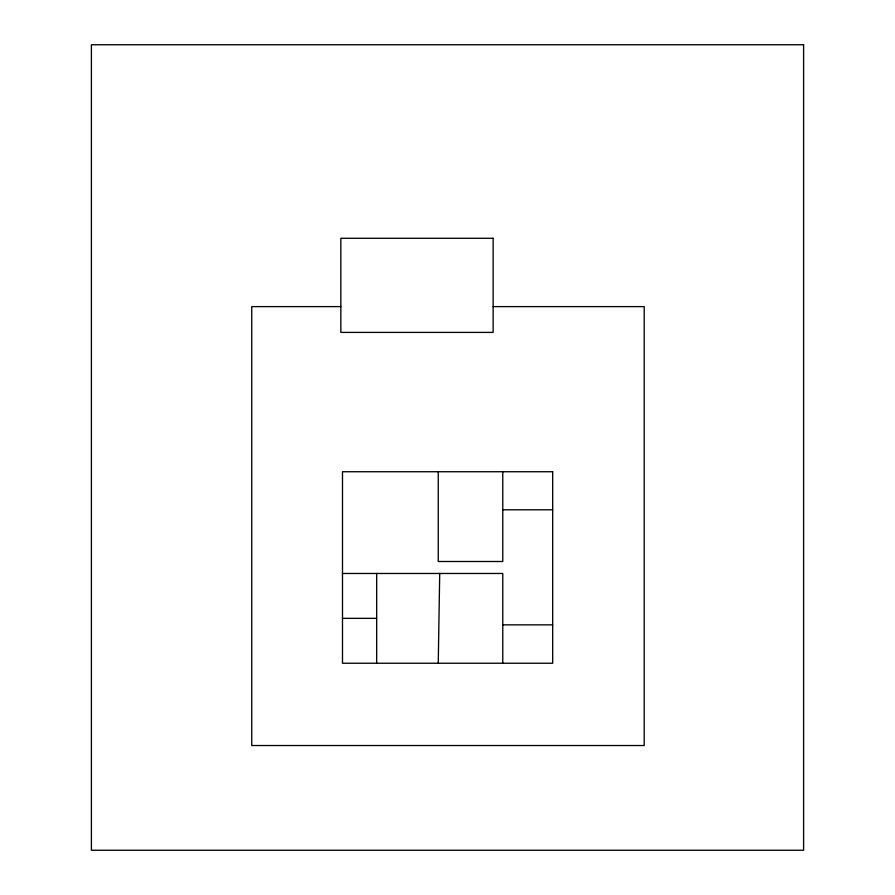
<?xml version="1.0" encoding="UTF-8"?>
<svg xmlns="http://www.w3.org/2000/svg" width="895" height="895" viewBox="0 0 895 895"><rect width="100%" height="100%" fill="white"/><g stroke="black" fill="none" stroke-linecap="round" stroke-linejoin="round"><path stroke-width="1.34" d="M438.248 663.24L439.714 573.471M340.85 306.616L251.741 306.616L251.741 745.524L644.21 745.524L644.21 306.616L493.134 306.616M502.766 509.803L552.685 509.803M342.494 573.471L502.766 573.471L502.766 663.24M342.494 618.356L376.661 618.356M502.766 624.855L552.685 624.855M502.766 471.732L502.766 561.501L438.248 561.501L438.248 471.732M376.661 573.471L376.661 663.24M803.609 44.75L91.391 44.75L91.391 850.25L803.609 850.25L803.609 44.75M493.134 238.294L340.85 238.294L340.85 332.403L493.134 332.403L493.134 238.294M552.685 471.732L342.494 471.732L342.494 663.24L552.685 663.24L552.685 471.732"/></g></svg>
